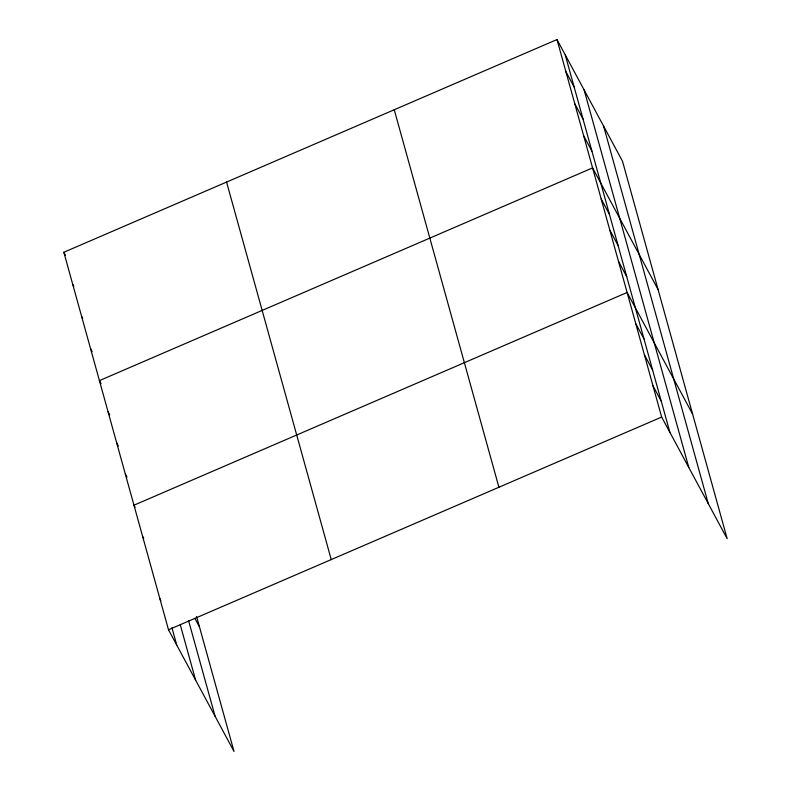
<?xml version="1.0" encoding="UTF-8"?>
<svg xmlns="http://www.w3.org/2000/svg" width="791" height="791" viewBox="0 0 791 791"><rect width="100%" height="100%" fill="white"/><g stroke="black" fill="none" stroke-linecap="round" stroke-linejoin="round"><path stroke-width="1.19" d="M196.593 616.496L234.007 751.45L168.503 629.774L63.834 252.27L556.993 39.55L622.497 161.226L727.166 538.73L661.652 417.055L556.993 39.55M168.503 629.774L661.652 417.055M565.881 71.635L574.128 86.941M574.78 103.73L583.016 119.026M583.679 135.815L591.915 151.111M658.092 289.575L592.578 167.9L99.419 380.619L101.07 383.684M601.209 199.045L609.446 214.351M609.841 230.191L618.087 245.487M618.483 261.337L626.719 276.632M692.629 414.148L627.115 292.482L133.956 505.202L135.053 507.239M635.746 323.628L643.993 338.924M644.388 354.764L652.624 370.069M653.02 385.909L661.256 401.215M63.834 252.27L65.485 255.335M72.732 284.365L73.83 286.401M81.621 316.449L82.729 318.486M90.52 348.534L92.171 351.6M108.051 411.765L109.702 414.83M116.692 442.911L118.334 445.976M125.324 474.056L126.975 477.121M194.893 618.364L199.47 626.877M142.598 536.347L143.695 538.384M159.861 598.629L160.959 600.676M603.602 126.115L708.271 503.63M584.124 89.956L688.793 467.461M565.229 54.856L669.888 432.361M394.244 109.751L498.913 487.256M226.572 182.078L331.241 559.583M188.565 620.609L215.112 716.349M180.289 624.811L195.634 680.181M171.944 627.777L176.739 645.08"/></g></svg>
